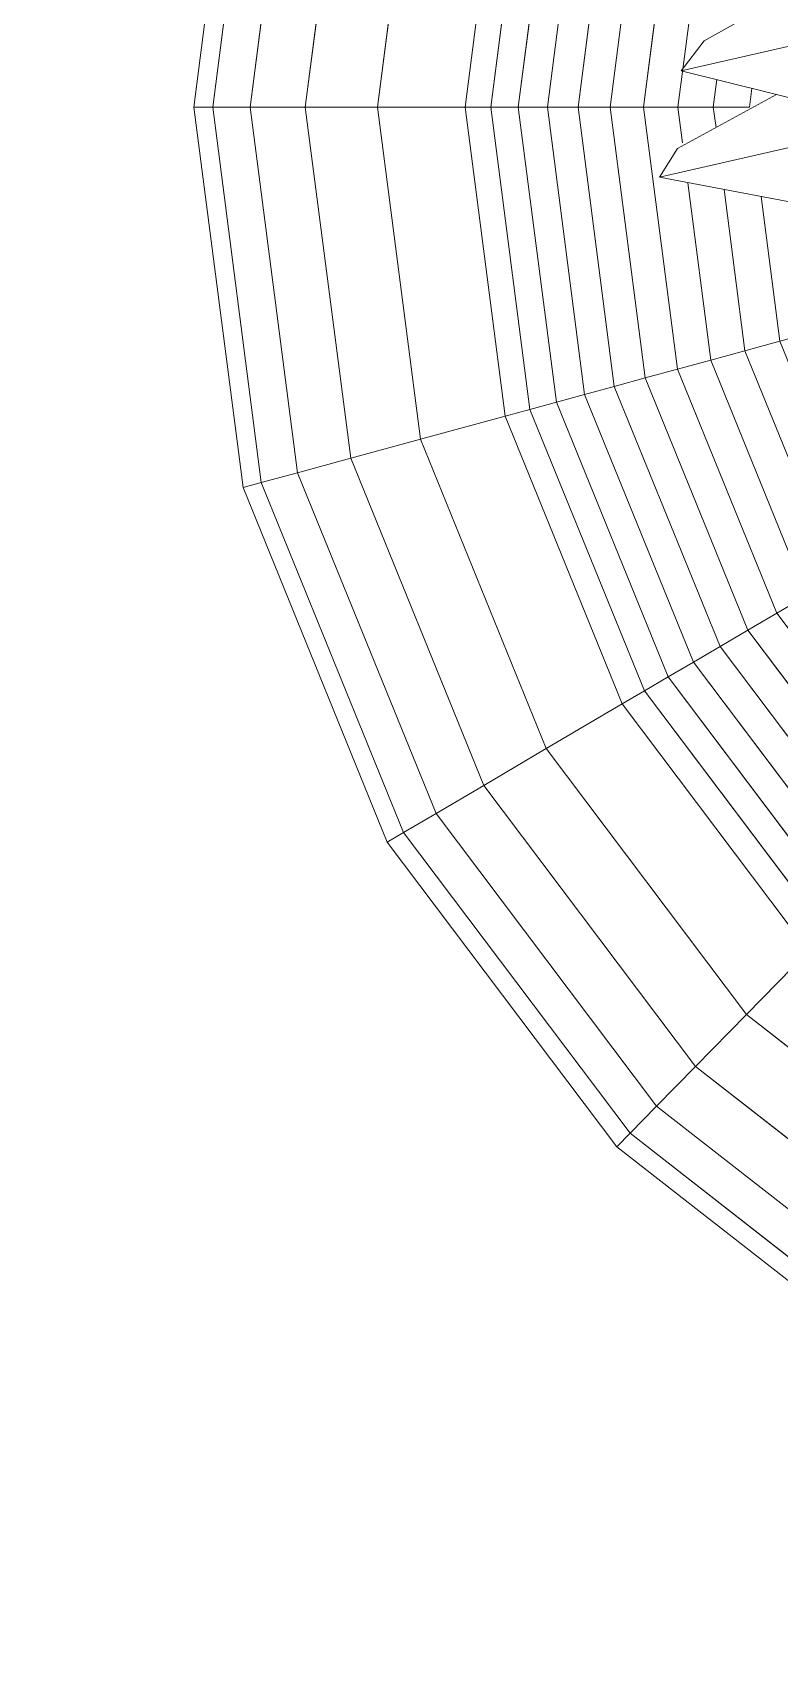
# Model space of a CAD drawing. Header units: metres. Extents: x -217 to -108, y -304 to -188.
# Drawn here: x -161.7529 to -161.6489, y -236.0712 to -235.8463 of the extents above; entities that cross this region are included whole.
import ezdxf

# ---------------------------------------------------------------- set-up
doc = ezdxf.new("R2010")
doc.units = ezdxf.units.M
for name, color, linetype, lineweight in [('A-WALL', 113, 'Continuous', 9), ('G-IMPT', 8, 'Continuous', 9), ('L-PLNT', 71, 'Continuous', 9)]:
    doc.layers.add(name, color=color, linetype=linetype, lineweight=lineweight)

# ---------------------------------------------------------------- blocks, each defined once
blk = doc.blocks.new('Plant_8135 - FF_Model_ID4695_1_aconitum_dwg_Group_18-V304-Nivel 3')
at = {"layer": 'G-IMPT'}
for p, q in [((9.971, 21.116), (9.612, 18.34)), ((9.971, 21.116), (9.612, 18.34)), ((10.104, 21.079), (9.75, 18.34)), ((10.367, 21.008), (10.022, 18.34)), ((10.756, 20.901), (10.425, 18.34)), ((10.951, 18.34), (11.264, 20.763)), ((11.882, 20.594), (11.591, 18.34)), ((11.882, 20.594), (11.591, 18.34)), ((12.062, 20.545), (11.777, 18.34)), ((11.978, 18.34), (12.256, 20.492)), ((12.19, 18.34), (12.461, 20.436)), ((12.19, 18.34), (12.461, 20.436)), ((12.677, 20.377), (12.414, 18.34)), ((12.648, 18.34), (12.903, 20.315)), ((12.648, 18.34), (12.903, 20.315)), ((12.891, 18.34), (13.138, 20.251)), ((13.142, 18.34), (13.381, 20.185)), ((13.142, 18.34), (13.381, 20.185)), ((13.4, 18.34), (13.426, 18.54)), ((13.663, 18.34), (13.681, 18.476)), ((13.663, 18.34), (13.681, 18.476)), ((9.612, 18.34), (9.75, 18.34)), ((9.612, 18.34), (9.971, 15.563)), ((9.75, 18.34), (10.022, 18.34)), ((9.75, 18.34), (10.104, 15.6)), ((10.022, 18.34), (10.425, 18.34)), ((10.022, 18.34), (10.367, 15.672)), ((10.367, 15.672), (10.022, 18.34)), ((10.951, 18.34), (10.425, 18.34)), ((10.425, 18.34), (10.756, 15.778)), ((10.951, 18.34), (11.591, 18.34)), ((10.951, 18.34), (11.264, 15.917)), ((11.264, 15.917), (10.951, 18.34)), ((11.591, 18.34), (11.777, 18.34)), ((11.591, 18.34), (11.882, 16.085)), ((11.777, 18.34), (11.978, 18.34)), ((11.777, 18.34), (12.062, 16.134)), ((11.978, 18.34), (12.19, 18.34)), ((11.978, 18.34), (12.256, 16.187)), ((12.414, 18.34), (12.19, 18.34)), ((12.19, 18.34), (12.461, 16.243)), ((12.648, 18.34), (12.414, 18.34)), ((12.414, 18.34), (12.677, 16.302)), ((12.677, 16.302), (12.414, 18.34)), ((12.648, 18.34), (12.891, 18.34)), ((12.648, 18.34), (12.903, 16.364)), ((12.891, 18.34), (13.142, 18.34)), ((12.891, 18.34), (13.138, 16.428)), ((13.142, 18.34), (13.4, 18.34)), ((13.142, 18.34), (13.176, 18.079)), ((13.4, 18.34), (13.663, 18.34)), ((13.4, 18.34), (13.42, 18.19)), ((13.42, 18.19), (13.4, 18.34)), ((13.4, 18.34), (13.663, 18.34)), ((13.214, 17.788), (13.381, 16.494)), ((13.381, 16.494), (13.214, 17.788)), ((13.478, 17.738), (13.63, 16.562)), ((13.748, 17.687), (13.884, 16.632)), ((13.884, 16.632), (13.748, 17.687)), ((13.63, 16.562), (13.884, 16.632)), ((13.63, 16.562), (13.884, 16.632)), ((13.884, 16.632), (14.142, 16.702)), ((13.884, 16.632), (14.531, 15.04)), ((13.381, 16.494), (13.63, 16.562)), ((13.63, 16.562), (14.303, 14.906)), ((14.303, 14.906), (13.63, 16.562)), ((12.903, 16.364), (13.138, 16.428)), ((12.903, 16.364), (13.138, 16.428)), ((13.138, 16.428), (13.381, 16.494)), ((13.138, 16.428), (13.863, 14.647)), ((13.381, 16.494), (14.08, 14.775)), ((12.461, 16.243), (12.677, 16.302)), ((12.461, 16.243), (12.677, 16.302)), ((12.677, 16.302), (12.903, 16.364)), ((12.677, 16.302), (13.449, 14.404)), ((12.903, 16.364), (13.652, 14.523)), ((12.062, 16.134), (12.256, 16.187)), ((12.256, 16.187), (12.461, 16.243)), ((12.256, 16.187), (13.071, 14.182)), ((12.461, 16.243), (13.255, 14.29)), ((11.264, 15.917), (11.882, 16.085)), ((11.882, 16.085), (12.062, 16.134)), ((11.882, 16.085), (12.736, 13.985)), ((12.062, 16.134), (12.898, 14.08)), ((10.756, 15.778), (11.264, 15.917)), ((10.756, 15.778), (11.264, 15.917)), ((11.264, 15.917), (12.182, 13.659)), ((10.367, 15.672), (10.756, 15.778)), ((10.756, 15.778), (11.727, 13.391)), ((9.971, 15.563), (10.104, 15.6)), ((10.104, 15.6), (10.367, 15.672)), ((10.104, 15.6), (11.142, 13.047)), ((10.367, 15.672), (11.378, 13.186)), ((9.971, 15.563), (11.022, 12.977)), ((13.863, 14.647), (14.08, 14.775)), ((13.652, 14.523), (13.863, 14.647)), ((15.015, 13.118), (13.863, 14.647)), ((13.449, 14.404), (13.652, 14.523)), ((13.652, 14.523), (13.449, 14.404)), ((14.843, 12.942), (13.652, 14.523)), ((13.255, 14.29), (13.449, 14.404)), ((14.677, 12.774), (13.449, 14.404)), ((13.071, 14.182), (13.255, 14.29)), ((14.519, 12.612), (13.255, 14.29)), ((12.898, 14.08), (13.071, 14.182)), ((14.368, 12.459), (13.071, 14.182)), ((12.736, 13.985), (12.898, 14.08)), ((14.227, 12.315), (12.898, 14.08)), ((12.182, 13.659), (12.736, 13.985)), ((14.095, 12.181), (12.736, 13.985)), ((11.727, 13.391), (12.182, 13.659)), ((13.642, 11.72), (12.182, 13.659)), ((13.642, 11.72), (12.182, 13.659)), ((11.378, 13.186), (11.727, 13.391)), ((13.271, 11.341), (11.727, 13.391)), ((11.142, 13.047), (11.378, 13.186)), ((12.986, 11.051), (11.378, 13.186)), ((11.022, 12.977), (11.142, 13.047)), ((12.696, 10.755), (11.022, 12.977)), ((12.793, 10.854), (11.142, 13.047)), ((13.642, 11.72), (14.095, 12.181)), ((14.095, 12.181), (13.642, 11.72)), ((13.271, 11.341), (13.642, 11.72)), ((15.546, 10.232), (13.642, 11.72)), ((12.986, 11.051), (13.271, 11.341)), ((15.283, 9.768), (13.271, 11.341)), ((12.793, 10.854), (12.986, 11.051)), ((15.081, 9.413), (12.986, 11.051)), ((12.986, 11.051), (15.081, 9.413)), ((12.696, 10.755), (12.793, 10.854)), ((14.945, 9.172), (12.793, 10.854)), ((14.876, 9.05), (12.696, 10.755)), ((14.876, 9.05), (12.696, 10.755))]:
    blk.add_line(p, q, dxfattribs=at)
at = {"layer": 'G-IMPT', "flags": 128}
for points in [[(10.022, 18.34), (10.425, 18.34), (10.756, 20.901), (10.367, 21.008), (11.378, 23.494)], [(9.971, 15.563), (9.612, 18.34), (9.75, 18.34), (10.104, 21.079)], [(10.367, 21.008), (10.022, 18.34), (9.75, 18.34), (10.104, 15.6)], [(11.591, 18.34), (10.951, 18.34), (11.264, 20.763)], [(12.736, 13.985), (12.182, 13.659), (11.264, 15.917), (11.882, 16.085), (11.591, 18.34), (11.777, 18.34), (12.062, 20.545), (11.882, 20.594)], [(12.256, 20.492), (11.978, 18.34), (11.777, 18.34), (12.062, 16.134), (11.882, 16.085)], [(12.677, 20.377), (12.414, 18.34), (12.648, 18.34)], [(13.449, 14.404), (12.677, 16.302), (12.903, 16.364), (12.648, 18.34), (12.891, 18.34), (13.138, 20.251)], [(13.176, 18.079), (13.142, 18.34), (13.4, 18.34), (13.426, 18.54)], [(10.951, 18.34), (10.425, 18.34), (10.756, 15.778), (10.367, 15.672), (11.378, 13.186), (11.727, 13.391), (13.271, 11.341), (13.642, 11.72), (15.546, 10.232), (15.283, 9.768), (17.626, 8.779), (17.762, 9.297)], [(12.256, 16.187), (11.978, 18.34), (12.19, 18.34)], [(12.414, 18.34), (12.19, 18.34), (12.461, 16.243)], [(13.138, 16.428), (12.891, 18.34), (13.142, 18.34)], [(14.303, 14.906), (14.08, 14.775), (13.381, 16.494), (13.63, 16.562), (13.478, 17.738)], [(14.022, 17.635), (14.142, 16.702), (13.884, 16.632)], [(14.08, 14.775), (13.863, 14.647), (13.138, 16.428), (13.381, 16.494)], [(13.863, 14.647), (13.652, 14.523), (12.903, 16.364)], [(14.519, 12.612), (14.368, 12.459), (13.071, 14.182), (12.898, 14.08), (12.062, 16.134), (12.256, 16.187)], [(12.461, 16.243), (12.256, 16.187), (13.071, 14.182), (13.255, 14.29)], [(13.449, 14.404), (13.255, 14.29), (12.461, 16.243)], [(11.882, 16.085), (12.736, 13.985), (12.898, 14.08), (14.227, 12.315), (14.368, 12.459), (16.059, 11.138)], [(12.182, 13.659), (11.727, 13.391), (10.756, 15.778)], [(10.104, 15.6), (9.971, 15.563), (11.022, 12.977), (11.142, 13.047), (12.793, 10.854), (12.986, 11.051)], [(11.378, 13.186), (11.142, 13.047), (10.104, 15.6), (10.367, 15.672)], [(15.192, 13.298), (15.015, 13.118), (13.863, 14.647)], [(16.394, 11.729), (16.516, 11.944), (15.015, 13.118), (14.843, 12.942), (13.652, 14.523)], [(14.843, 12.942), (14.677, 12.774), (13.449, 14.404)], [(13.255, 14.29), (14.519, 12.612), (14.677, 12.774)], [(15.959, 10.961), (14.227, 12.315), (14.095, 12.181), (12.736, 13.985)], [(15.081, 9.413), (15.283, 9.768), (13.271, 11.341), (12.986, 11.051), (11.378, 13.186)], [(14.876, 9.05), (14.945, 9.172), (12.793, 10.854), (12.696, 10.755), (11.022, 12.977)]]:
    blk.add_lwpolyline(points, dxfattribs=at)
blk = doc.blocks.new('Plant_8135 - FF_Model_ID4695_1_aconitum_dwg_Group_19-V305-Nivel 3')
blk.add_blockref('Plant_8135 - FF_Model_ID4695_1_aconitum_dwg_Group_18-V304-Nivel 3', (0, 0))
blk = doc.blocks.new('Plant_8135 - FF_Model_ID4695_1_aconitum_dwg_leaf3-V201-Nivel 3')
at = {"layer": 'G-IMPT'}
for p, q in [((-0.0605, 0.06174), (-0.05858, 0.06384)), ((-0.05563, 0.06143), (-0.05594, 0.06331)), ((-0.11064, 0.03281), (-0.11471, 0.02822)), ((-0.10284, 0.0325), (-0.11064, 0.03281)), ((-0.1087, 0.02533), (-0.11471, 0.02822)), ((-0.1087, 0.02533), (-0.13412, 0.01105)), ((-0.07939, 0.02016), (-0.13732, 0.00689)), ((-0.13732, 0.00689), (-0.13412, 0.01105)), ((-0.13732, 0.00689), (-0.11195, 0.0006)), ((-0.11195, 0.0006), (-0.11452, -0.00273)), ((-0.08931, -0.0085), (-0.11452, -0.00273)), ((-0.08931, -0.0085), (-0.09817, -0.03496)), ((-0.08226, -0.03366), (-0.08325, -0.03499)), ((-0.09817, -0.03496), (-0.09552, -0.0378)), ((-0.08325, -0.03499), (-0.09552, -0.0378))]:
    blk.add_line(p, q, dxfattribs=at)
blk = doc.blocks.new('Plant_8135 - FF_Model_ID4695_1_aconitum_dwg_Group_2-V273-Nivel 3')
blk.add_blockref('Plant_8135 - FF_Model_ID4695_1_aconitum_dwg_leaf3-V201-Nivel 3', (0, 0))
blk = doc.blocks.new('Plant_8135 - FF_Model_ID4695_1_aconitum_dwg_leaf3-V203-Nivel 3')
at = {"layer": 'G-IMPT'}
for p, q in [((-0.10944, 0.04114), (-0.10757, 0.04412)), ((-0.10364, 0.03253), (-0.10944, 0.04114)), ((-0.12406, 0.0036), (-0.13779, -0.00394)), ((-0.11744, -0.0027), (-0.14031, -0.00793)), ((-0.14031, -0.00793), (-0.13779, -0.00394)), ((-0.14031, -0.00793), (-0.11617, -0.01252)), ((-0.09729, -0.01984), (-0.10651, -0.01824)), ((-0.09436, -0.04283), (-0.0965, -0.04804)), ((-0.07645, -0.04455), (-0.0797, -0.04832)), ((-0.0797, -0.04832), (-0.09386, -0.05156)), ((-0.09581, -0.04973), (-0.09386, -0.05156))]:
    blk.add_line(p, q, dxfattribs=at)
blk = doc.blocks.new('Plant_8135 - FF_Model_ID4695_1_aconitum_dwg_Group_2-V205-Nivel 3')
at = {"rotation": 55.00000000000005}
blk.add_blockref('Plant_8135 - FF_Model_ID4695_1_aconitum_dwg_leaf3-V203-Nivel 3', (0.02241, 0.00053), dxfattribs=at)
blk = doc.blocks.new('Plant_8135 - FF_Model_ID4695_1_aconitum_dwg-V306-Nivel 3')
at = {"xscale": 0.01907622213224961, "yscale": 0.01907622213224961, "zscale": 0.01907622213224961}
blk.add_blockref('Plant_8135 - FF_Model_ID4695_1_aconitum_dwg_Group_19-V305-Nivel 3', (-0.38845, -0.34801), dxfattribs=at)
at = {"rotation": 304.9999999999999}
blk.add_blockref('Plant_8135 - FF_Model_ID4695_1_aconitum_dwg_Group_2-V205-Nivel 3', (-0.01329, 0.01806), dxfattribs=at)
blk.add_blockref('Plant_8135 - FF_Model_ID4695_1_aconitum_dwg_Group_2-V273-Nivel 3', (0, 0))
blk = doc.blocks.new('Plant_8135 - Plant_8135-V307-Nivel 3')
blk.add_blockref('Plant_8135 - FF_Model_ID4695_1_aconitum_dwg-V306-Nivel 3', (0.00731, 0.00479))

msp = doc.modelspace()

# ---------------------------------------------------------------- linework, layer by layer
at = {"layer": 'A-WALL'}
for start in [116.38603, 122.90905]:
    msp.add_arc((-160.10224, -239.13938), 4.27242, start, 292.21126, dxfattribs=at)

# ---------------------------------------------------------------- block references
at = {"layer": 'L-PLNT'}
msp.add_blockref('Plant_8135 - Plant_8135-V307-Nivel 3', (-161.53265, -235.86333), dxfattribs=at)

doc.saveas('drawing.dxf')
